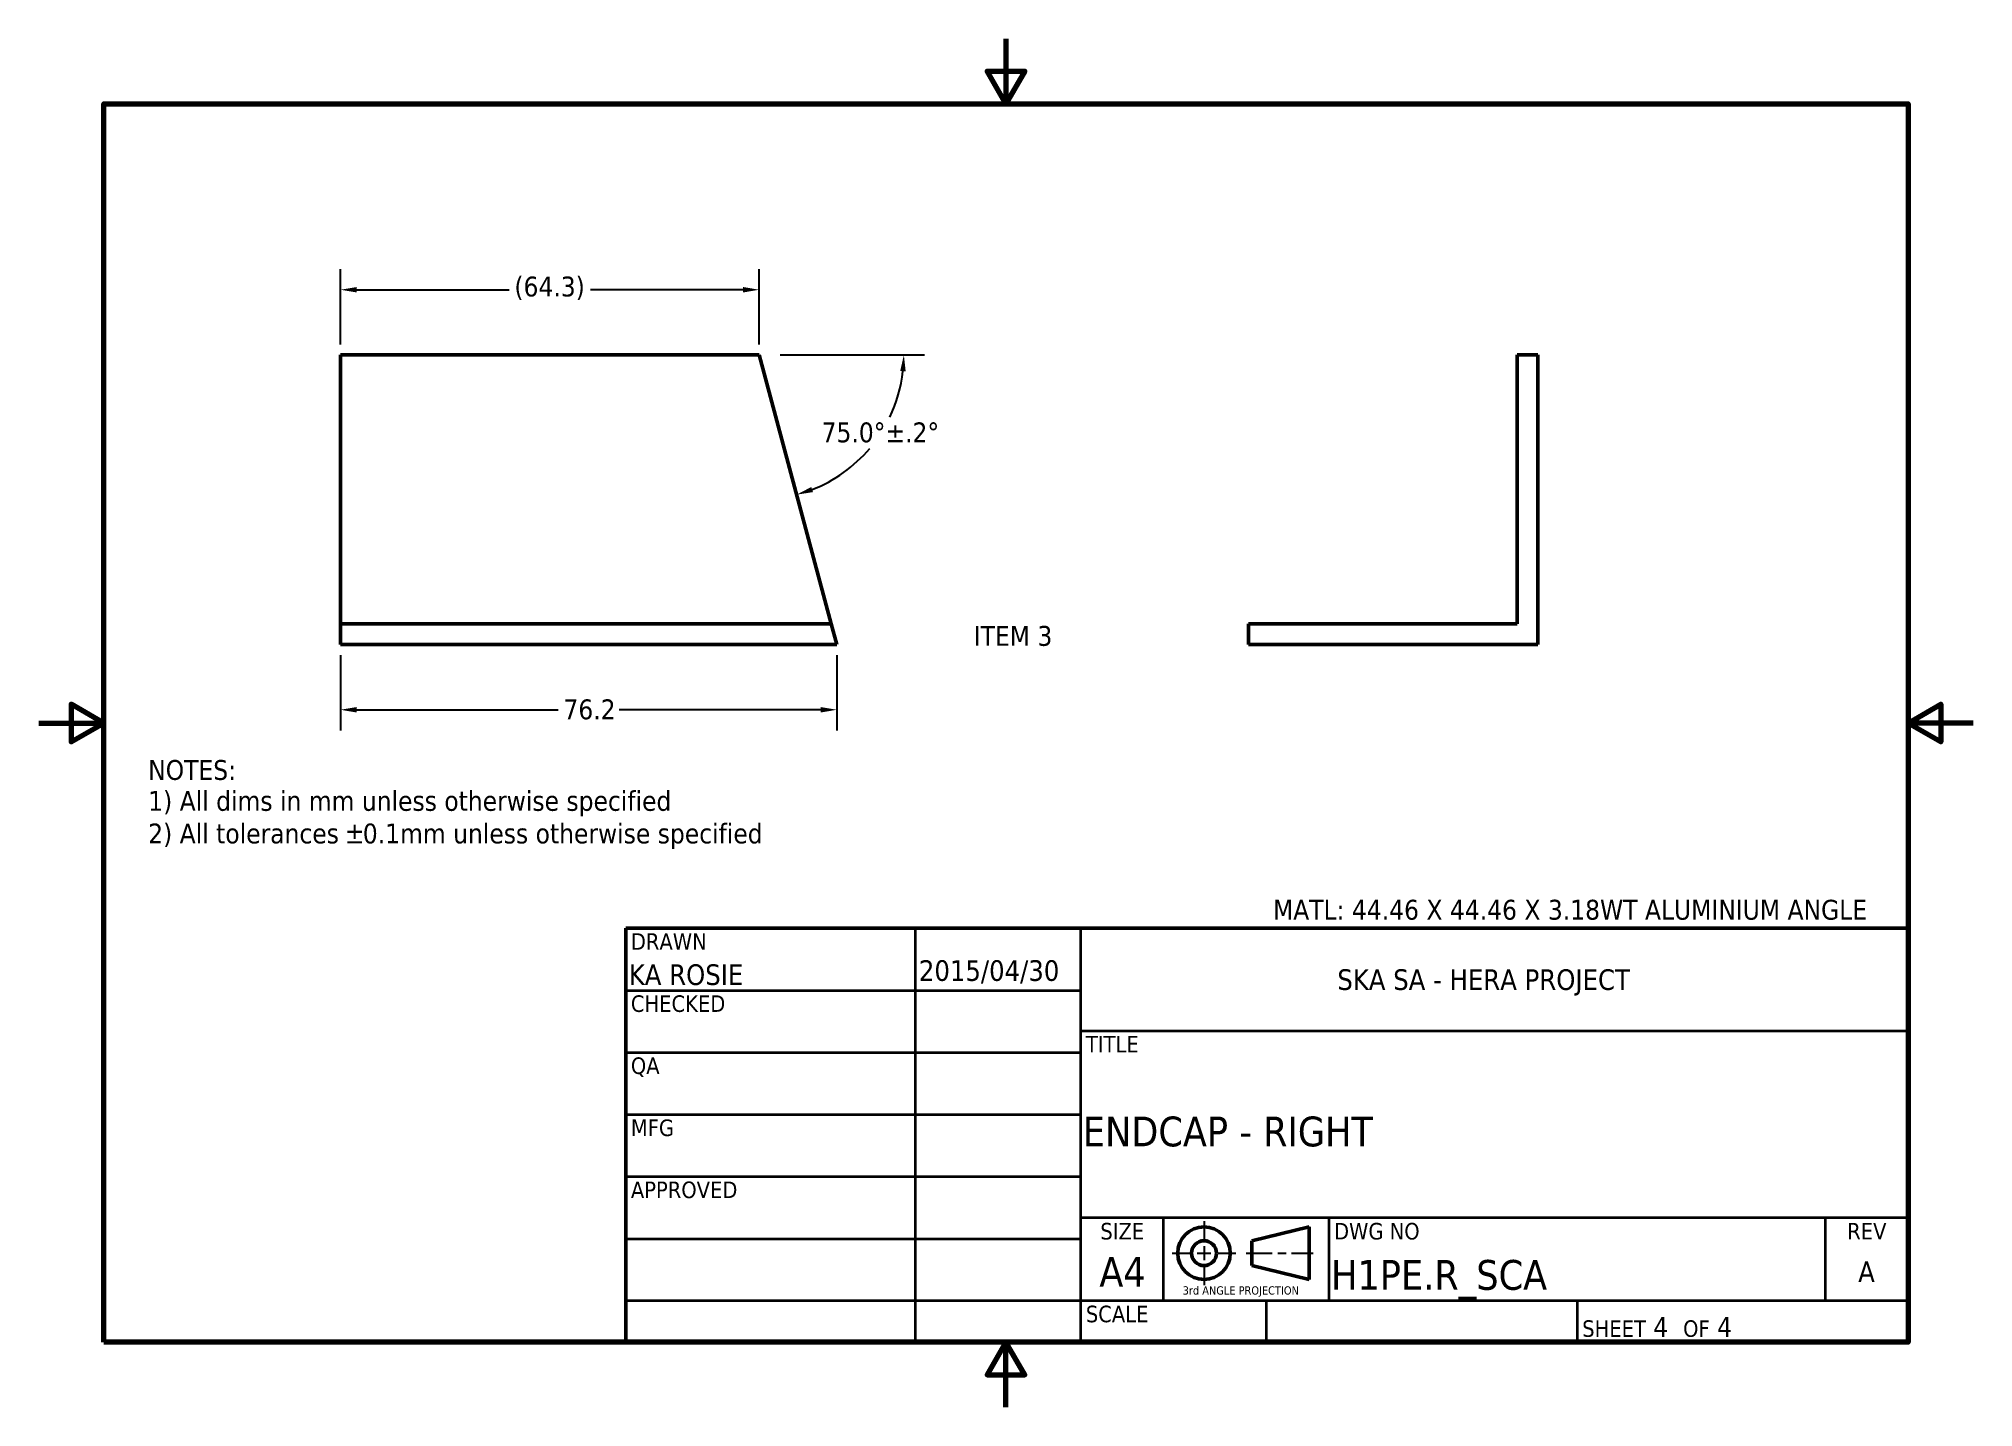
# Model space of a CAD drawing. Header units: millimetres. Extents: x 0 to 297, y 0 to 210.
import ezdxf
from ezdxf.enums import TextEntityAlignment as Align

# ---------------------------------------------------------------- set-up
doc = ezdxf.new("R2010")
doc.units = ezdxf.units.MM
for name, color, linetype, lineweight in [('Border (ANSI)', 7, 'Continuous', 70), ('Dimension (ANSI)', 7, 'Continuous', 25), ('Sketch Geometry (ANSI)', 7, 'Continuous', 25), ('Symbol (ANSI)', 7, 'Continuous', 25), ('Title (ANSI)', 7, 'Continuous', 50), ('Visible (ANSI)', 7, 'Continuous', 50)]:
    doc.layers.add(name, color=color, linetype=linetype, lineweight=lineweight)
doc.styles.add('Note Text (ANSI)', font='tahoma.ttf')
doc.styles.add('Text Style30', font='tahoma.ttf')
doc.styles.add('Text Style38', font='tahoma.ttf')
doc.styles.add('Text Style39', font='tahoma.ttf')
doc.dimstyles.new('Default - mm (ANSI)', dxfattribs={"dimtxt": 3.048, "dimasz": 2.5, "dimexe": 3.175, "dimexo": 1.6002, "dimgap": 0.8, "dimtad": 0, "dimtoh": 1, "dimdec": 1, "dimrnd": 1e-08, "dimzin": 4, "dimdsep": 46, "dimtxsty": 'Note Text (ANSI)', "dimcen": 0.09, "dimdle": 10, "dimclrd": 256, "dimclre": 256, "dimclrt": 256, "dimadec": 1, "dimazin": 1, "dimtfac": 1, "dimtofl": 0, "dimtmove": 0, "dimatfit": 3, "dimfxl": 1, "dimtolj": 1, "dimtzin": 4, "dimlwd": -1, "dimlwe": -1, "dimarcsym": 0})

# ---------------------------------------------------------------- blocks, each defined once
blk = doc.blocks.new('Borders Default Border')
at = {"layer": 'Border (ANSI)', "flags": 128}
for points in [[(148.5, 210), (148.5, 200), (145.61, 205), (151.39, 205), (148.5, 200)], [(10, 10), (10, 200), (287, 200), (287, 10), (10, 10)], [(0, 105), (10, 105), (5, 107.89), (5, 102.11), (10, 105)], [(297, 105), (287, 105), (292, 107.89), (292, 102.11), (287, 105)], [(148.5, 0), (148.5, 10), (145.61, 5), (151.39, 5), (148.5, 10)]]:
    blk.add_lwpolyline(points, dxfattribs=at)
blk = doc.blocks.new('Title Blocks ANSI - Large')
at = {"layer": 'Title (ANSI)'}
for p, q in [((127, 189.23), (127, 125.73)), ((323.85, 189.23), (127, 189.23)), ((323.85, 125.73), (323.85, 189.23)), ((127, 125.73), (323.85, 125.73))]:
    blk.add_line(p, q, dxfattribs=at)
at = {"layer": 'Title (ANSI)', "lineweight": 35}
for p, q in [((171.45, 125.73), (171.45, 189.23)), ((196.85, 125.73), (196.85, 189.23)), ((127, 179.7), (196.85, 179.7)), ((196.85, 173.48), (323.85, 173.48)), ((127, 170.18), (196.85, 170.18)), ((127, 160.65), (196.85, 160.65)), ((127, 151.13), (196.85, 151.13)), ((323.85, 144.78), (196.85, 144.78)), ((209.55, 132.08), (209.55, 144.78)), ((234.95, 132.08), (234.95, 144.78)), ((311.15, 132.08), (311.15, 144.78)), ((127, 141.6), (196.85, 141.6)), ((196.85, 132.08), (127, 132.08)), ((323.85, 132.08), (196.85, 132.08)), ((225.3, 132.08), (225.3, 125.73)), ((273.05, 132.08), (273.05, 125.73))]:
    blk.add_line(p, q, dxfattribs=at)
at = {"layer": 'Title (ANSI)', "style": 'Text Style38'}
for s, p in [('DRAWN', (127.76, 188.47)), ('CHECKED', (127.76, 178.94)), ('TITLE', (197.61, 172.72)), ('QA', (127.76, 169.42)), ('MFG', (127.76, 159.89)), ('APPROVED', (127.76, 150.37)), ('DWG NO', (235.71, 144.02)), ('SCALE', (197.61, 131.32))]:
    blk.add_text(s, height=2.54, dxfattribs=at).set_placement(p, align=Align.TOP_LEFT)
for s, p in [('SIZE', (203.2, 144.02)), ('REV', (317.5, 144.02))]:
    blk.add_text(s, height=2.54, dxfattribs=at).set_placement(p, align=Align.TOP_CENTER)
at = {"layer": 'Title (ANSI)', "insert": (273.81, 126.49), "char_height": 3.048, "attachment_point": 7, "style": 'Note Text (ANSI)'}
blk.add_mtext('\\fTahoma|b0|i0;\\H2.5400;SHEET\\fTahoma|b0|i0;\\H3.0480; 4  \\fTahoma|b0|i0;\\H2.5400;OF\\fTahoma|b0|i0;\\H3.0480; 4 ', dxfattribs=at)
at = {"layer": 'Title (ANSI)'}
for tag, p, height, style in [('CREATION_DATE_001', (171.98, 181.16), 3.17, 'Text Style39'), ('AUTHOR_001', (127.44, 180.53), 3.17, 'Text Style39'), ('COMPANY_001', (236.22, 179.77), 3.17, 'Text Style39'), ('TITLE_001', (197.15, 155.77), 4.57, 'Text Style30'), ('Sheet_Size_001', (199.68, 134.24), 4.57, 'Text Style30'), ('PART_NUMBER_001', (235.25, 133.76), 4.57, 'Text Style30'), ('REVISION_NUMBER_001', (316.18, 134.94), 3.17, 'Text Style39')]:
    blk.add_attdef(tag, p, '', height=height, dxfattribs=dict(at, style=style))
at = {"layer": 'Title (ANSI)', "style": 'Text Style39'}
for tag, p in [('CHECKED_BY', (127.76, 170.94)), ('CHECKED_DATE', (172.21, 170.94)), ('MFG_APPROVED_BY', (127.76, 151.89)), ('MFG_APPROVED_DATE', (172.21, 151.89)), ('ENG_APPROVED_BY', (127.76, 142.37)), ('ENG_APPROVAL_DATE', (172.21, 142.37))]:
    blk.add_attdef(tag, text='', height=3.17, dxfattribs=at).set_placement(p, align=Align.BOTTOM_LEFT)
blk = doc.blocks.new('*D7')
at = {"layer": 'Defpoints', "color": 0, "transparency": 16777216}
for p in [(46.33, 117.03), (122.53, 117.03), (46.33, 107.03)]:
    blk.add_point(p, dxfattribs=at)
at = {"layer": 'Dimension (ANSI)', "transparency": 16777216}
for p, q in [((46.33, 115.43), (46.33, 103.86)), ((122.53, 115.43), (122.53, 103.86)), ((48.83, 107.03), (79.76, 107.03)), ((120.03, 107.03), (89.11, 107.03))]:
    blk.add_line(p, q, dxfattribs=at)
for points in [[(48.83, 107.45), (48.83, 106.61), (46.33, 107.03)], [(120.03, 107.45), (120.03, 106.61), (122.53, 107.03)]]:
    blk.add_solid(points, dxfattribs=at)
at = {"layer": 'Dimension (ANSI)', "transparency": 16777216, "insert": (80.56, 108.62), "char_height": 3.048, "attachment_point": 1, "style": 'Note Text (ANSI)'}
blk.add_mtext('\\A1;76.2', dxfattribs=at)
blk = doc.blocks.new('*D8')
at = {"layer": 'Defpoints', "color": 0, "transparency": 16777216}
for p in [(46.33, 171.48), (46.33, 161.48), (110.62, 161.48)]:
    blk.add_point(p, dxfattribs=at)
at = {"layer": 'Dimension (ANSI)', "transparency": 16777216}
for p, q in [((46.33, 163.08), (46.33, 174.66)), ((110.62, 163.08), (110.62, 174.66)), ((48.83, 171.48), (72.23, 171.48)), ((108.12, 171.48), (84.73, 171.48))]:
    blk.add_line(p, q, dxfattribs=at)
for points in [[(48.83, 171.9), (48.83, 171.06), (46.33, 171.48)], [(108.12, 171.9), (108.12, 171.06), (110.62, 171.48)]]:
    blk.add_solid(points, dxfattribs=at)
at = {"layer": 'Dimension (ANSI)', "transparency": 16777216, "insert": (73.03, 173.5), "char_height": 3.048, "attachment_point": 1, "style": 'Note Text (ANSI)'}
blk.add_mtext('\\A1;(64.3)', dxfattribs=at)
blk = doc.blocks.new('*D9')
at = {"layer": 'Defpoints', "color": 0, "transparency": 16777216}
for p in [(110.62, 161.48), (112.22, 161.48), (124.89, 144.48), (121.68, 120.21)]:
    blk.add_point(p, dxfattribs=at)
at = {"layer": 'Dimension (ANSI)', "transparency": 16777216}
blk.add_line((113.82, 161.48), (136, 161.48), dxfattribs=at)
for start, end in [(334.4925, 353.5434), (291.4566, 319.7783)]:
    blk.add_arc((110.62, 161.48), 22.2, start, end, dxfattribs=at)
for points in [[(132.26, 159.01), (133.1, 158.96), (132.82, 161.48)], [(118.87, 140.43), (118.61, 141.22), (116.37, 140.04)]]:
    blk.add_solid(points, dxfattribs=at)
at = {"layer": 'Dimension (ANSI)', "transparency": 16777216, "insert": (120.19, 151.12), "char_height": 3.048, "attachment_point": 1, "style": 'Note Text (ANSI)'}
blk.add_mtext('\\A1;75.0°±.2°', dxfattribs=at)
blk = doc.blocks.new('3rd ANGLE PROJECTION')
at = {"layer": 'Sketch Geometry (ANSI)', "lineweight": 25}
for p, q in [((-6.99, 5.75), (-6.99, 2.5)), ((-12.74, 0), (-9.49, 0)), ((-8.24, 0), (-5.74, 0)), ((-6.99, 1.25), (-6.99, -1.25)), ((-4.49, 0), (-1.24, 0)), ((0.64, 0), (5.33, 0)), ((6.33, 0), (7.83, 0)), ((8.83, 0), (12.74, 0)), ((-6.99, -2.5), (-6.99, -5.75))]:
    blk.add_line(p, q, dxfattribs=at)
at = {"layer": 'Sketch Geometry (ANSI)', "lineweight": 50}
for p, q in [((1.62, 2.25), (11.99, 4.75)), ((11.99, 4.75), (11.99, -4.75)), ((1.62, 2.25), (1.62, -2.25)), ((1.62, -2.25), (11.99, -4.75))]:
    blk.add_line(p, q, dxfattribs=at)
for radius in [4.75, 2.25]:
    blk.add_circle((-6.99, 0), radius, dxfattribs=at)
at = {"layer": 'Symbol (ANSI)', "insert": (-10.85, -5.98), "char_height": 1.5, "attachment_point": 1, "style": 'Note Text (ANSI)'}
blk.add_mtext('\\fTahoma|b0|i0;\\H1.5000;3rd ANGLE PROJECTION', dxfattribs=at)

msp = doc.modelspace()

# ---------------------------------------------------------------- linework, layer by layer
at = {"layer": 'Visible (ANSI)'}
for p, q in [((110.62, 161.48), (46.33, 161.48)), ((46.33, 120.21), (46.33, 161.48)), ((121.68, 120.21), (110.62, 161.48)), ((226.99, 161.48), (230.16, 161.48)), ((226.99, 120.21), (226.99, 161.48)), ((230.16, 161.48), (230.16, 117.03)), ((121.68, 120.21), (46.33, 120.21)), ((46.33, 117.03), (46.33, 120.21)), ((122.53, 117.03), (121.68, 120.21)), ((185.71, 120.21), (226.99, 120.21)), ((185.71, 117.03), (185.71, 120.21)), ((122.53, 117.03), (46.33, 117.03)), ((230.16, 117.03), (185.71, 117.03))]:
    msp.add_line(p, q, dxfattribs=at)

# ---------------------------------------------------------------- block references
msp.add_blockref('Borders Default Border', (0, 0))
msp.add_blockref('Title Blocks ANSI - Large', (-36.85, -115.73)).add_auto_attribs({'AUTHOR_001': 'KA ROSIE', 'CREATION_DATE_001': '2015/04/30', 'PART_NUMBER_001': 'H1PE.R_SCA', 'TITLE_001': 'ENDCAP - RIGHT', 'Sheet_Size_001': 'A4', 'COMPANY_001': 'SKA SA - HERA PROJECT', 'REVISION_NUMBER_001': 'A'})
at = {"xscale": 0.85, "yscale": 0.85, "zscale": 0.85}
msp.add_blockref('3rd ANGLE PROJECTION', (184.84, 23.65), dxfattribs=at)

# ---------------------------------------------------------------- texts
at = {"layer": 'Symbol (ANSI)', "char_height": 3.048, "attachment_point": 1, "style": 'Note Text (ANSI)'}
for s, insert, width in [('{ITEM 3}', (143.55, 119.89), 13.1899), ('{MATL: 44.46 X 44.46 X 3.18WT ALUMINIUM ANGLE}', (189.49, 77.87), 96.0169)]:
    msp.add_mtext(s, dxfattribs=dict(at, insert=insert, width=width))
at = {"layer": 'Symbol (ANSI)', "insert": (16.81, 99.32), "char_height": 3.048, "width": 96.0467, "attachment_point": 1, "line_spacing_factor": 0.934277, "style": 'Note Text (ANSI)'}
msp.add_mtext('NOTES:\\P1) All dims in mm unless otherwise specified{\\H1.0663x; }\\P2) All tolerances {\\fArial|b0|i0|c0|p34;\\H1.0833x;±\\fTahoma|b0|i0|c0|p34;\\H0.92308x;0.1mm unless otherwise specified\\H1.0856x; }', dxfattribs=at)

# ---------------------------------------------------------------- dimensions: what is measured, and where the dimension line sits
at = {"layer": 'Dimension (ANSI)'}
dim = msp.add_linear_dim(base=(46.33, 171.48), p1=(110.62, 161.48), p2=(46.33, 161.48), angle=180, text='(<>)', dimstyle='Default - mm (ANSI)', override={"dimgap": 0.8, "dimtoh": 0, "dimdec": 1, "dimtol": 0, "dimlim": 0, "dimtp": 0, "dimtm": 0, "dimtdec": 2, "dimatfit": 1}, dxfattribs=at)
dim.commit()
dim.dimension.update_dxf_attribs({"geometry": '*D8', "text_midpoint": (78.48, 171.48), "dimtype": 160})
dim = msp.add_angular_dim_3p(base=(124.89, 144.48), center=(110.62, 161.48), p1=(121.68, 120.21), p2=(112.22, 161.48), dimstyle='Default - mm (ANSI)', override={"dimgap": 0.8, "dimtih": 1, "dimse1": 1, "dimadec": 1, "dimtol": 1, "dimlim": 0, "dimtp": 0.2, "dimtm": 0.2, "dimtdec": 1}, dxfattribs=at)
dim.commit()
dim.dimension.update_dxf_attribs({"geometry": '*D9', "text_midpoint": (129.33, 149.53), "dimtype": 165})
dim = msp.add_linear_dim(base=(46.33, 107.03), p1=(122.53, 117.03), p2=(46.33, 117.03), angle=180, dimstyle='Default - mm (ANSI)', override={"dimgap": 0.8, "dimtoh": 0, "dimdec": 1, "dimtol": 0, "dimlim": 0, "dimtp": 0, "dimtm": 0, "dimtdec": 2, "dimatfit": 1}, dxfattribs=at)
dim.commit()
dim.dimension.update_dxf_attribs({"geometry": '*D7', "text_midpoint": (84.43, 107.03), "dimtype": 160})

doc.saveas('drawing.dxf')
